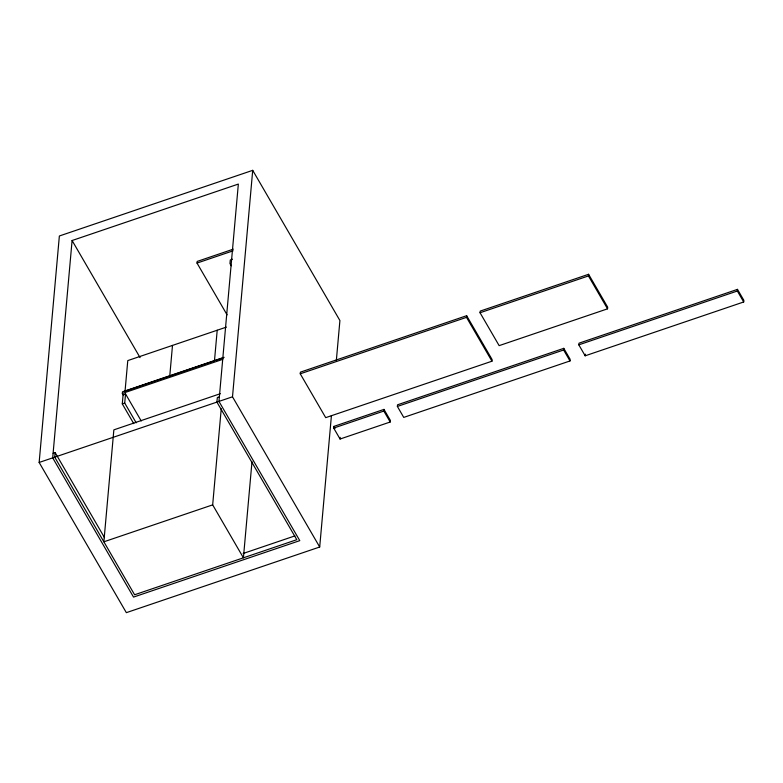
<?xml version="1.0" encoding="UTF-8"?>
<svg xmlns="http://www.w3.org/2000/svg" width="783" height="783" viewBox="0 0 783 783"><rect width="100%" height="100%" fill="white"/><g stroke="black" fill="none" stroke-linecap="round" stroke-linejoin="round"><path stroke-width="1.17" d="M331.434 415.509L319.699 547.014L126.347 612.658L39.15 462.459L59.361 235.986L252.713 170.342L339.91 320.541L336.318 360.718M72.095 240.518L52.696 457.859L133.531 597.096L299.781 540.642L218.956 401.405L238.345 184.074L72.095 240.518L140.069 357.606M53.107 453.288L55.143 452.603L54.732 457.164L134.607 594.767L296.796 539.693L216.92 402.1L217.331 397.529L219.357 396.844M123.548 395.523L122.334 393.438L122.481 391.794L224.075 357.293M133.756 423.652L122.285 403.881L123.097 394.749L125.534 393.927L141.234 420.97M136.193 422.82L124.722 403.059L125.534 393.927M169.764 376.006L172.495 345.411M227.08 314.854L197.022 263.078L197.169 261.434L233.305 249.16M217.204 330.23L214.473 360.816L125.045 391.187L127.776 360.591L226.375 327.118M251.989 461.686L243.415 557.819L212.673 504.869L221.246 408.726M319.699 547.014L232.502 396.805L252.713 170.342M300.251 373.804L300.398 372.16L466.648 315.706L492.106 359.563L491.959 361.208L325.708 417.652L300.251 373.804L466.502 317.35L466.648 315.706M333.695 428.066L333.842 426.422L383.973 409.401L390.345 420.363L390.198 422.008L340.067 439.028L333.695 428.066L383.836 411.046L383.973 409.401M340.067 439.028L340.214 437.384M397.382 406.446L397.529 404.801L563.78 348.347L570.141 359.309L569.995 360.953L403.744 417.408L397.382 406.446L563.633 349.991L563.78 348.347M480.048 312.75L480.194 311.105L588.591 274.295L607.686 307.19L607.539 308.835L499.143 345.636L480.048 312.75L588.444 275.939L588.591 274.295M578.813 344.843L578.96 343.199L737.488 289.367L743.85 300.329L743.703 301.974L585.175 355.805L578.813 344.843L737.341 291.012L737.488 289.367M585.175 355.805L585.322 354.161M197.022 263.078L233.158 250.805M232.414 259.212L230.29 259.936L229.967 263.587L231.239 265.78M215.619 360.434L223.644 357.704M122.334 393.438L222.773 359.328M122.285 403.881L124.722 403.059M220.346 393.692L113.858 429.857L103.865 541.807L212.673 504.869M39.15 462.459L232.502 396.805M243.141 553.483L294.907 535.905M737.341 291.012L743.703 301.974M588.444 275.939L607.539 308.835M563.633 349.991L569.995 360.953M466.502 317.35L491.959 361.208M383.836 411.046L390.198 422.008M333.842 426.422L335.007 428.418M55.143 452.603L104.531 537.676"/></g></svg>
